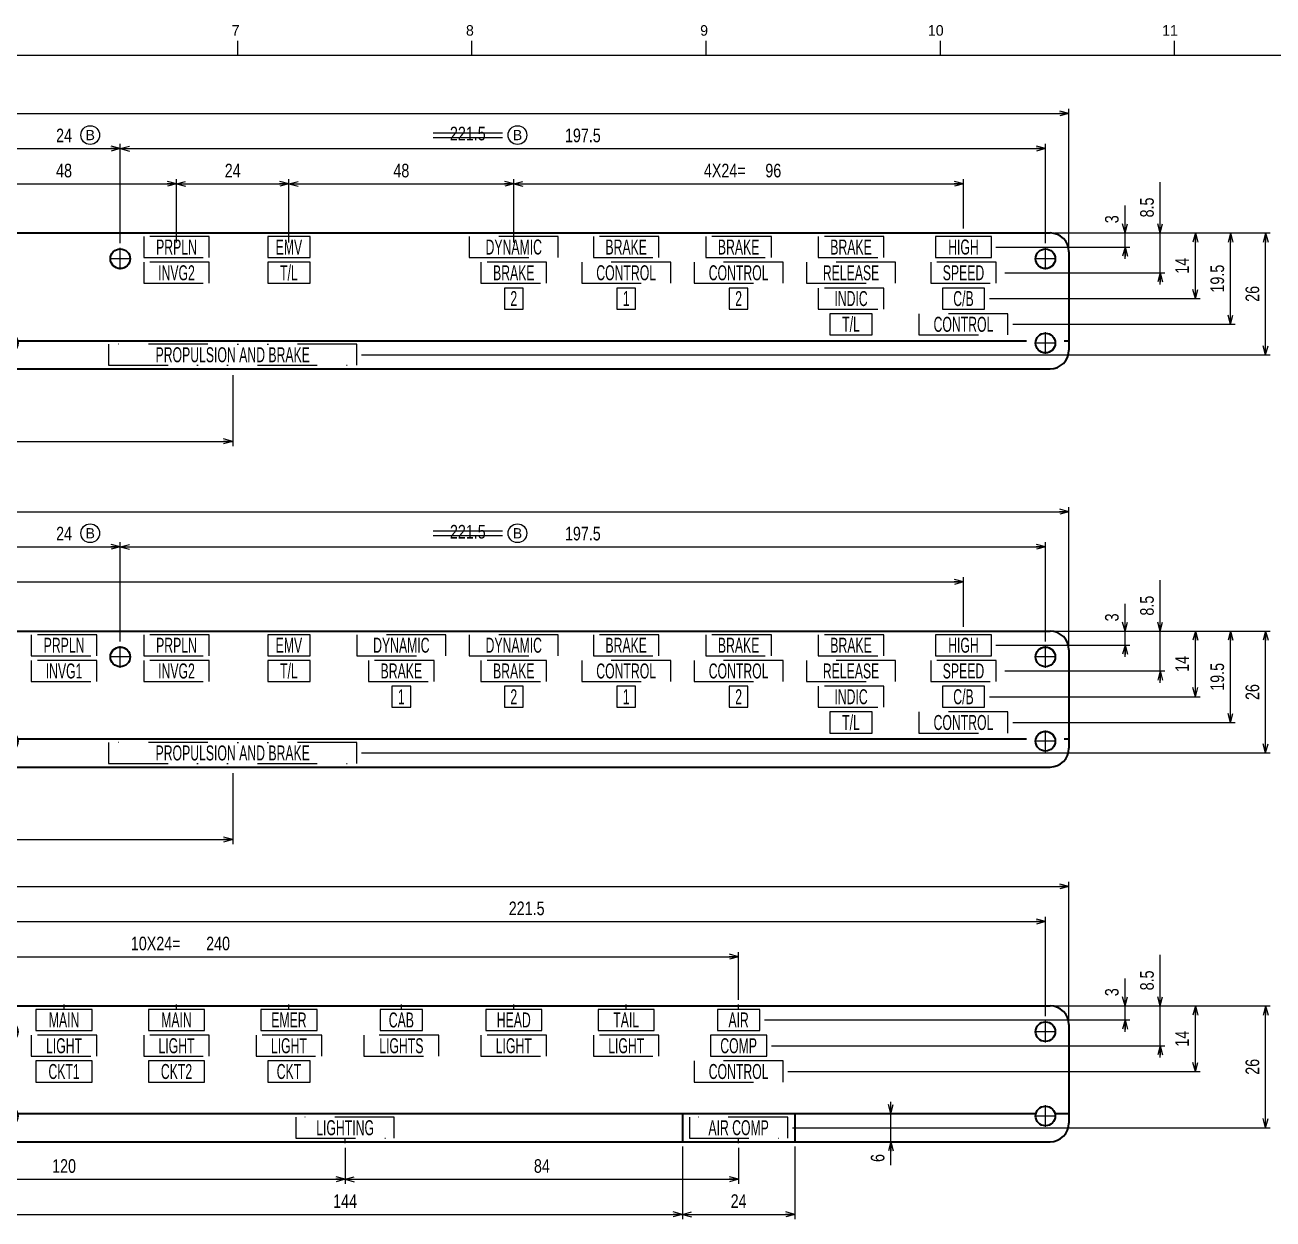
# Model space of a CAD drawing. Header units: millimetres. Extents: x 10 to 832, y 7 to 590.
# Drawn here: x 340.1 to 606.6, y 335.5 to 590.4 of the extents above; entities that cross this region are included whole.
import ezdxf
from ezdxf.enums import TextEntityAlignment as Align

# ---------------------------------------------------------------- set-up
doc = ezdxf.new("R2010")
doc.units = ezdxf.units.MM
doc.linetypes.add('DASHDOT', pattern=[25.3, 12.7, -6.3, 0, -6.3])
doc.linetypes.add('DIVIDE', pattern=[31.6, 12.7, -6.3, 0, -6.3, 0, -6.3])
for name, color, linetype in [('GR1_03', 7, 'Continuous'), ('GR1_05', 7, 'Continuous'), ('GR1_08', 7, 'Continuous'), ('GR1_16', 7, 'Continuous'), ('図面枠B6M', 7, 'Continuous')]:
    doc.layers.add(name, color=color, linetype=linetype)
doc.styles.add('HG丸ｺﾞｼｯｸM-PRO', font='')
doc.styles.get('HG丸ｺﾞｼｯｸM-PRO').set_extended_font_data('HG丸ｺﾞｼｯｸM-PRO')

# ---------------------------------------------------------------- blocks, each defined once
blk = doc.blocks.new('BLKF023')
at = {"layer": '図面枠B6M', "color": 4, "linetype": 'Continuous', "lineweight": 13}
for p, q in [((385.5, 587), (385.5, 584)), ((435.5, 587), (435.5, 584)), ((485.5, 587), (485.5, 584)), ((535.5, 587), (535.5, 584)), ((585.5, 587), (585.5, 584))]:
    blk.add_line(p, q, dxfattribs=at)
at = {"layer": '図面枠B6M', "color": 2, "linetype": 'Continuous', "lineweight": 25}
blk.add_line((35.5, 584), (831.5, 584), dxfattribs=at)
at = {"layer": '図面枠B6M', "color": 4, "linetype": 'Continuous', "lineweight": 13, "style": 'HG丸ｺﾞｼｯｸM-PRO', "width": 1.003994}
for s, height, p in [('7', 2.25, (384.29, 587.45)), ('8', 2.25, (434.29, 587.45)), ('9', 2.25, (484.29, 587.45)), ('10', 2.255, (532.9, 587.45)), ('11', 2.255, (582.9, 587.45))]:
    blk.add_text(s, height=height, dxfattribs=at).set_placement(p, align=Align.BOTTOM_LEFT)
blk = doc.blocks.new('BLKF030')
at = {"layer": 'GR1_08', "color": 3, "linetype": 'Continuous', "lineweight": 35}
for p, q in [((94, 381.01), (559, 381.01)), ((90, 377.01), (90, 356.01)), ((563, 377.01), (563, 356.01)), ((90, 358.01), (92.96, 358.01)), ((97.04, 358.01), (334.46, 358.01)), ((338.54, 358.01), (555.96, 358.01)), ((560.04, 358.01), (563, 358.01)), ((94, 352.01), (559, 352.01))]:
    blk.add_line(p, q, dxfattribs=at)
for centre in [(95, 375.51), (558, 375.51), (95, 357.51), (558, 357.51)]:
    blk.add_circle(centre, 2.1, dxfattribs=at)
for centre, start, end in [((94, 377.01), 90, 180), ((559, 377.01), 0, 90), ((94, 356.01), 180, 270), ((559, 356.01), 270, 0)]:
    blk.add_arc(centre, 4, start, end, dxfattribs=at)
blk = doc.blocks.new('BLKF029')
at = {"layer": 'GR1_08', "color": 3, "linetype": 'Continuous', "lineweight": 35}
for p, q in [((216.5, 358.01), (216.5, 352.01)), ((240.5, 358.01), (240.5, 352.01)), ((480.5, 358.01), (480.5, 352.01)), ((504.5, 358.01), (504.5, 352.01)), ((336.5, 355.41), (336.5, 352.01))]:
    blk.add_line(p, q, dxfattribs=at)
for centre in [(336.5, 375.51), (336.5, 357.51)]:
    blk.add_circle(centre, 2.1, dxfattribs=at)
blk.add_blockref('BLKF030', (0, 0), dxfattribs=at)
blk = doc.blocks.new('FXTIP_ARROW_E')
at = {"color": 0, "linetype": 'Continuous', "lineweight": -2}
for q in [(-1, 0), (-0.97, 0.26), (-0.97, -0.26)]:
    blk.add_line((0, 0), q, dxfattribs=at)
blk = doc.blocks.new('FXTIP_ARROW_S')
at = {"color": 0, "linetype": 'Continuous', "lineweight": -2}
for q in [(-1, 0), (-0.97, 0.26), (-0.97, -0.26)]:
    blk.add_line((0, 0), q, dxfattribs=at)
blk = doc.blocks.new('BLKF039')
at = {"layer": 'GR1_03', "color": 4, "linetype": 'DIVIDE', "lineweight": 13}
for p, q in [((474.5, 380.26), (462.5, 380.26)), ((462.5, 380.26), (462.5, 375.76)), ((474.5, 375.76), (474.5, 380.26)), ((462.5, 375.76), (474.5, 375.76))]:
    blk.add_line(p, q, dxfattribs=at)
blk = doc.blocks.new('BLKF040')
at = {"layer": 'GR1_03', "color": 4, "linetype": 'DIVIDE', "lineweight": 13}
for p, q in [((450.5, 380.26), (438.5, 380.26)), ((438.5, 380.26), (438.5, 375.76)), ((450.5, 375.76), (450.5, 380.26)), ((438.5, 375.76), (450.5, 375.76))]:
    blk.add_line(p, q, dxfattribs=at)
blk = doc.blocks.new('BLKF041')
at = {"layer": 'GR1_03', "color": 4, "linetype": 'DIVIDE', "lineweight": 13}
for p, q in [((497, 380.26), (488, 380.26)), ((488, 380.26), (488, 375.76)), ((497, 375.76), (497, 380.26)), ((488, 375.76), (497, 375.76))]:
    blk.add_line(p, q, dxfattribs=at)
blk = doc.blocks.new('BLKF045')
at = {"layer": 'GR1_03', "color": 4, "linetype": 'DIVIDE', "lineweight": 13}
for p, q in [((475.5, 374.76), (461.5, 374.76)), ((461.5, 374.76), (461.5, 370.26)), ((475.5, 370.26), (475.5, 374.76)), ((461.5, 370.26), (475.5, 370.26))]:
    blk.add_line(p, q, dxfattribs=at)
blk = doc.blocks.new('BLKF046')
at = {"layer": 'GR1_03', "color": 4, "linetype": 'DIVIDE', "lineweight": 13}
for p, q in [((451.5, 374.76), (437.5, 374.76)), ((437.5, 374.76), (437.5, 370.26)), ((451.5, 370.26), (451.5, 374.76)), ((437.5, 370.26), (451.5, 370.26))]:
    blk.add_line(p, q, dxfattribs=at)
blk = doc.blocks.new('BLKF047')
at = {"layer": 'GR1_03', "color": 4, "linetype": 'DIVIDE', "lineweight": 13}
for p, q in [((403.5, 374.76), (389.5, 374.76)), ((389.5, 374.76), (389.5, 370.26)), ((403.5, 370.26), (403.5, 374.76)), ((389.5, 370.26), (403.5, 370.26))]:
    blk.add_line(p, q, dxfattribs=at)
blk = doc.blocks.new('BLKF048')
at = {"layer": 'GR1_03', "color": 4, "linetype": 'DIVIDE', "lineweight": 13}
for p, q in [((355.5, 374.76), (341.5, 374.76)), ((341.5, 374.76), (341.5, 370.26)), ((355.5, 370.26), (355.5, 374.76)), ((341.5, 370.26), (355.5, 370.26))]:
    blk.add_line(p, q, dxfattribs=at)
blk = doc.blocks.new('BLKF055')
at = {"layer": 'GR1_03', "color": 4, "linetype": 'DIVIDE', "lineweight": 13}
for p, q in [((502, 369.26), (483, 369.26)), ((483, 369.26), (483, 364.76)), ((502, 364.76), (502, 369.26)), ((483, 364.76), (502, 364.76))]:
    blk.add_line(p, q, dxfattribs=at)
blk = doc.blocks.new('BLKF056')
at = {"layer": 'GR1_03', "color": 4, "linetype": 'DIVIDE', "lineweight": 13}
for p, q in [((498.5, 374.76), (486.5, 374.76)), ((486.5, 374.76), (486.5, 370.26)), ((498.5, 370.26), (498.5, 374.76)), ((486.5, 370.26), (498.5, 370.26))]:
    blk.add_line(p, q, dxfattribs=at)
blk = doc.blocks.new('BLKF057')
at = {"layer": 'GR1_03', "color": 4, "linetype": 'DIVIDE', "lineweight": 13}
for p, q in [((402.5, 380.26), (390.5, 380.26)), ((390.5, 380.26), (390.5, 375.76)), ((402.5, 375.76), (402.5, 380.26)), ((390.5, 375.76), (402.5, 375.76))]:
    blk.add_line(p, q, dxfattribs=at)
blk = doc.blocks.new('BLKF058')
at = {"layer": 'GR1_03', "color": 4, "linetype": 'DIVIDE', "lineweight": 13}
for p, q in [((378.5, 380.26), (366.5, 380.26)), ((366.5, 380.26), (366.5, 375.76)), ((378.5, 375.76), (378.5, 380.26)), ((366.5, 375.76), (378.5, 375.76))]:
    blk.add_line(p, q, dxfattribs=at)
blk = doc.blocks.new('BLKF059')
at = {"layer": 'GR1_03', "color": 4, "linetype": 'DIVIDE', "lineweight": 13}
for p, q in [((354.5, 380.26), (342.5, 380.26)), ((342.5, 380.26), (342.5, 375.76)), ((354.5, 375.76), (354.5, 380.26)), ((342.5, 375.76), (354.5, 375.76))]:
    blk.add_line(p, q, dxfattribs=at)
blk = doc.blocks.new('BLKF060')
at = {"layer": 'GR1_03', "color": 4, "linetype": 'DIVIDE', "lineweight": 13}
for p, q in [((354.5, 369.26), (342.5, 369.26)), ((342.5, 369.26), (342.5, 364.76)), ((354.5, 364.76), (354.5, 369.26)), ((342.5, 364.76), (354.5, 364.76))]:
    blk.add_line(p, q, dxfattribs=at)
blk = doc.blocks.new('BLKF061')
at = {"layer": 'GR1_03', "color": 4, "linetype": 'DIVIDE', "lineweight": 13}
for p, q in [((378.5, 369.26), (366.5, 369.26)), ((366.5, 369.26), (366.5, 364.76)), ((378.5, 364.76), (378.5, 369.26)), ((366.5, 364.76), (378.5, 364.76))]:
    blk.add_line(p, q, dxfattribs=at)
blk = doc.blocks.new('BLKF067')
at = {"layer": 'GR1_03', "color": 4, "linetype": 'DIVIDE', "lineweight": 13}
for p, q in [((401, 369.26), (392, 369.26)), ((392, 369.26), (392, 364.76)), ((401, 364.76), (401, 369.26)), ((392, 364.76), (401, 364.76))]:
    blk.add_line(p, q, dxfattribs=at)
blk = doc.blocks.new('BLKF068')
at = {"layer": 'GR1_03', "color": 4, "linetype": 'DIVIDE', "lineweight": 13}
for p, q in [((425, 380.26), (416, 380.26)), ((416, 380.26), (416, 375.76)), ((425, 375.76), (425, 380.26)), ((416, 375.76), (425, 375.76))]:
    blk.add_line(p, q, dxfattribs=at)
blk = doc.blocks.new('BLKF070')
at = {"layer": 'GR1_03', "color": 4, "linetype": 'DIVIDE', "lineweight": 13}
for p, q in [((428.5, 374.76), (412.5, 374.76)), ((412.5, 374.76), (412.5, 370.26)), ((428.5, 370.26), (428.5, 374.76)), ((412.5, 370.26), (428.5, 370.26))]:
    blk.add_line(p, q, dxfattribs=at)
blk = doc.blocks.new('BLKF073')
at = {"layer": 'GR1_03', "color": 4, "linetype": 'DIVIDE', "lineweight": 13}
for p, q in [((419, 357.26), (398, 357.26)), ((398, 357.26), (398, 352.76)), ((419, 352.76), (419, 357.26)), ((398, 352.76), (419, 352.76))]:
    blk.add_line(p, q, dxfattribs=at)
blk = doc.blocks.new('BLKF074')
at = {"layer": 'GR1_03', "color": 4, "linetype": 'DIVIDE', "lineweight": 13}
for p, q in [((503, 357.26), (482, 357.26)), ((482, 357.26), (482, 352.76)), ((503, 352.76), (503, 357.26)), ((482, 352.76), (503, 352.76))]:
    blk.add_line(p, q, dxfattribs=at)
blk = doc.blocks.new('BLKF191')
at = {"layer": 'GR1_08', "color": 3, "linetype": 'Continuous', "lineweight": 35}
for p, q in [((94, 461.01), (559, 461.01)), ((90, 457.01), (90, 436.01)), ((563, 457.01), (563, 436.01)), ((90, 438.01), (90.98, 438.01)), ((99.02, 438.01), (334.46, 438.01)), ((338.54, 438.01), (553.98, 438.01)), ((562.02, 438.01), (563, 438.01)), ((94, 432.01), (559, 432.01))]:
    blk.add_line(p, q, dxfattribs=at)
for centre in [(95, 455.51), (558, 455.51), (95, 437.51), (558, 437.51)]:
    blk.add_circle(centre, 2.1, dxfattribs=at)
for centre, start, end in [((94, 457.01), 90, 180), ((559, 457.01), 0, 90), ((94, 436.01), 180, 270), ((559, 436.01), 270, 0)]:
    blk.add_arc(centre, 4, start, end, dxfattribs=at)
blk = doc.blocks.new('BLKF190')
at = {"layer": 'GR1_08', "color": 3, "linetype": 'Continuous', "lineweight": 35}
blk.add_line((216.5, 438.01), (216.5, 432.01), dxfattribs=at)
for centre in [(360.5, 455.51), (336.5, 437.51)]:
    blk.add_circle(centre, 2.1, dxfattribs=at)
blk.add_blockref('BLKF191', (0, 0), dxfattribs=at)
blk = doc.blocks.new('BLKF189')
at = {"layer": 'GR1_08', "color": 3, "linetype": 'Continuous', "lineweight": 35}
blk.add_blockref('BLKF190', (0, 0), dxfattribs=at)
at = {"layer": 'GR1_08', "color": 3, "linetype": 'Continuous', "lineweight": 35, "style": 'HG丸ｺﾞｼｯｸM-PRO'}
for s, width, p in [('DOOR', 0.60989, (108.5, 458.01)), ('DOOR', 0.60989, (132.5, 458.01)), ('LOCAL CAR', 0.610005, (156.5, 458.01)), ('DOOR', 0.60989, (180.5, 458.01)), ('DOOR', 0.60989, (204.5, 458.01)), ('MASTER', 0.60993, (228.5, 458.01)), ('MASTER', 0.60993, (252.5, 458.01)), ('MASTER', 0.60993, (276.5, 458.01)), ('PRPLN', 0.610684, (300.5, 458.01)), ('PRPLN', 0.610684, (324.5, 458.01)), ('PRPLN', 0.610684, (348.5, 458.01)), ('PRPLN', 0.610684, (372.5, 458.01)), ('EMV', 0.609782, (396.5, 458.01)), ('DYNAMIC', 0.609896, (420.5, 458.01)), ('DYNAMIC', 0.609896, (444.5, 458.01)), ('BRAKE', 0.609842, (468.5, 458.01)), ('BRAKE', 0.609842, (492.5, 458.01)), ('BRAKE', 0.609842, (516.5, 458.01)), ('HIGH', 0.610734, (540.5, 458.01)), ('MOTORS', 0.609867, (108.5, 452.51)), ('MOTORS', 0.609867, (132.5, 452.51)), ('DOOR', 0.60989, (156.5, 452.51)), ('T/L', 0.611238, (180.5, 452.51)), ('FLT/GD', 0.611526, (204.5, 452.51)), ('CONTROL', 0.610162, (228.5, 452.51)), ('CONTROL', 0.610162, (252.5, 452.51)), ('CONTROL', 0.610162, (276.5, 452.51)), ('CONTROL', 0.610162, (300.5, 452.51)), ('CONTROL', 0.610162, (324.5, 452.51)), ('INVG1', 0.610189, (348.5, 452.51)), ('INVG2', 0.610189, (372.5, 452.51)), ('T/L', 0.611238, (396.5, 452.51)), ('BRAKE', 0.609842, (420.5, 452.51)), ('BRAKE', 0.609842, (444.5, 452.51)), ('CONTROL', 0.610162, (468.5, 452.51)), ('CONTROL', 0.610162, (492.5, 452.51)), ('RELEASE', 0.60989, (516.5, 452.51)), ('SPEED', 0.610658, (540.5, 452.51)), ('RS', 0.610797, (108.5, 447.01)), ('LS', 0.611972, (132.5, 447.01)), ('CONTROL', 0.610162, (156.5, 447.01)), ('CLOSED', 0.610702, (180.5, 447.01)), ('LIGHT', 0.610954, (204.5, 447.01)), ('1', 0.60898, (228.5, 447.01)), ('2', 0.60898, (252.5, 447.01)), ('3', 0.60898, (276.5, 447.01)), ('1', 0.60898, (300.5, 447.01)), ('2', 0.60898, (324.5, 447.01)), ('1', 0.60898, (420.5, 447.01)), ('2', 0.60898, (444.5, 447.01)), ('1', 0.60898, (468.5, 447.01)), ('2', 0.60898, (492.5, 447.01)), ('INDIC', 0.609857, (516.5, 447.01)), ('C/B', 0.611491, (540.5, 447.01)), ('T/L', 0.611238, (516.5, 441.51)), ('CONTROL', 0.610162, (540.5, 441.51)), ('DOORS-THIS CAR', 0.610235, (156.5, 435.01)), ('PROPULSION AND BRAKE', 0.610298, (384.5, 435.01))]:
    blk.add_text(s, height=3.2, dxfattribs=dict(at, width=width)).set_placement(p, align=Align.MIDDLE_CENTER)
blk = doc.blocks.new('BLKF201')
at = {"layer": 'GR1_03', "color": 4, "linetype": 'DIVIDE', "lineweight": 13}
for p, q in [((355.5, 454.76), (341.5, 454.76)), ((341.5, 454.76), (341.5, 450.26)), ((355.5, 450.26), (355.5, 454.76)), ((341.5, 450.26), (355.5, 450.26))]:
    blk.add_line(p, q, dxfattribs=at)
blk = doc.blocks.new('BLKF210')
at = {"layer": 'GR1_03', "color": 4, "linetype": 'DIVIDE', "lineweight": 13}
for p, q in [((379.5, 454.76), (365.5, 454.76)), ((365.5, 454.76), (365.5, 450.26)), ((379.5, 450.26), (379.5, 454.76)), ((365.5, 450.26), (379.5, 450.26))]:
    blk.add_line(p, q, dxfattribs=at)
blk = doc.blocks.new('BLKF211')
at = {"layer": 'GR1_03', "color": 4, "linetype": 'DIVIDE', "lineweight": 13}
for p, q in [((379.5, 460.26), (365.5, 460.26)), ((365.5, 460.26), (365.5, 455.76)), ((379.5, 455.76), (379.5, 460.26)), ((365.5, 455.76), (379.5, 455.76))]:
    blk.add_line(p, q, dxfattribs=at)
blk = doc.blocks.new('BLKF212')
at = {"layer": 'GR1_03', "color": 4, "linetype": 'DIVIDE', "lineweight": 13}
for p, q in [((355.5, 460.26), (341.5, 460.26)), ((341.5, 460.26), (341.5, 455.76)), ((355.5, 455.76), (355.5, 460.26)), ((341.5, 455.76), (355.5, 455.76))]:
    blk.add_line(p, q, dxfattribs=at)
blk = doc.blocks.new('BLKF216')
at = {"layer": 'GR1_03', "color": 4, "linetype": 'DIVIDE', "lineweight": 13}
for p, q in [((427.5, 454.76), (413.5, 454.76)), ((413.5, 454.76), (413.5, 450.26)), ((427.5, 450.26), (427.5, 454.76)), ((413.5, 450.26), (427.5, 450.26))]:
    blk.add_line(p, q, dxfattribs=at)
blk = doc.blocks.new('BLKF217')
at = {"layer": 'GR1_03', "color": 4, "linetype": 'DIVIDE', "lineweight": 13}
for p, q in [((451.5, 454.76), (437.5, 454.76)), ((437.5, 454.76), (437.5, 450.26)), ((451.5, 450.26), (451.5, 454.76)), ((437.5, 450.26), (451.5, 450.26))]:
    blk.add_line(p, q, dxfattribs=at)
blk = doc.blocks.new('BLKF218')
at = {"layer": 'GR1_03', "color": 4, "linetype": 'DIVIDE', "lineweight": 13}
for p, q in [((475.5, 460.26), (461.5, 460.26)), ((461.5, 460.26), (461.5, 455.76)), ((475.5, 455.76), (475.5, 460.26)), ((461.5, 455.76), (475.5, 455.76))]:
    blk.add_line(p, q, dxfattribs=at)
blk = doc.blocks.new('BLKF219')
at = {"layer": 'GR1_03', "color": 4, "linetype": 'DIVIDE', "lineweight": 13}
for p, q in [((499.5, 460.26), (485.5, 460.26)), ((485.5, 460.26), (485.5, 455.76)), ((499.5, 455.76), (499.5, 460.26)), ((485.5, 455.76), (499.5, 455.76))]:
    blk.add_line(p, q, dxfattribs=at)
blk = doc.blocks.new('BLKF220')
at = {"layer": 'GR1_03', "color": 4, "linetype": 'DIVIDE', "lineweight": 13}
for p, q in [((523.5, 460.26), (509.5, 460.26)), ((509.5, 460.26), (509.5, 455.76)), ((523.5, 455.76), (523.5, 460.26)), ((509.5, 455.76), (523.5, 455.76))]:
    blk.add_line(p, q, dxfattribs=at)
blk = doc.blocks.new('BLKF221')
at = {"layer": 'GR1_03', "color": 4, "linetype": 'DIVIDE', "lineweight": 13}
for p, q in [((523.5, 449.26), (509.5, 449.26)), ((509.5, 449.26), (509.5, 444.76)), ((523.5, 444.76), (523.5, 449.26)), ((509.5, 444.76), (523.5, 444.76))]:
    blk.add_line(p, q, dxfattribs=at)
blk = doc.blocks.new('BLKF222')
at = {"layer": 'GR1_03', "color": 4, "linetype": 'DIVIDE', "lineweight": 13}
for p, q in [((401, 460.26), (392, 460.26)), ((392, 460.26), (392, 455.76)), ((401, 455.76), (401, 460.26)), ((392, 455.76), (401, 455.76))]:
    blk.add_line(p, q, dxfattribs=at)
blk = doc.blocks.new('BLKF223')
at = {"layer": 'GR1_03', "color": 4, "linetype": 'DIVIDE', "lineweight": 13}
for p, q in [((401, 454.76), (392, 454.76)), ((392, 454.76), (392, 450.26)), ((401, 450.26), (401, 454.76)), ((392, 450.26), (401, 450.26))]:
    blk.add_line(p, q, dxfattribs=at)
blk = doc.blocks.new('BLKF224')
at = {"layer": 'GR1_03', "color": 4, "linetype": 'DIVIDE', "lineweight": 13}
for p, q in [((521, 443.76), (512, 443.76)), ((512, 443.76), (512, 439.26)), ((521, 439.26), (521, 443.76)), ((512, 439.26), (521, 439.26))]:
    blk.add_line(p, q, dxfattribs=at)
blk = doc.blocks.new('BLKF230')
at = {"layer": 'GR1_03', "color": 4, "linetype": 'DIVIDE', "lineweight": 13}
for p, q in [((430, 460.26), (411, 460.26)), ((411, 460.26), (411, 455.76)), ((430, 455.76), (430, 460.26)), ((411, 455.76), (430, 455.76))]:
    blk.add_line(p, q, dxfattribs=at)
blk = doc.blocks.new('BLKF231')
at = {"layer": 'GR1_03', "color": 4, "linetype": 'DIVIDE', "lineweight": 13}
for p, q in [((454, 460.26), (435, 460.26)), ((435, 460.26), (435, 455.76)), ((454, 455.76), (454, 460.26)), ((435, 455.76), (454, 455.76))]:
    blk.add_line(p, q, dxfattribs=at)
blk = doc.blocks.new('BLKF232')
at = {"layer": 'GR1_03', "color": 4, "linetype": 'DIVIDE', "lineweight": 13}
for p, q in [((478, 454.76), (459, 454.76)), ((459, 454.76), (459, 450.26)), ((478, 450.26), (478, 454.76)), ((459, 450.26), (478, 450.26))]:
    blk.add_line(p, q, dxfattribs=at)
blk = doc.blocks.new('BLKF233')
at = {"layer": 'GR1_03', "color": 4, "linetype": 'DIVIDE', "lineweight": 13}
for p, q in [((502, 454.76), (483, 454.76)), ((483, 454.76), (483, 450.26)), ((502, 450.26), (502, 454.76)), ((483, 450.26), (502, 450.26))]:
    blk.add_line(p, q, dxfattribs=at)
blk = doc.blocks.new('BLKF234')
at = {"layer": 'GR1_03', "color": 4, "linetype": 'DIVIDE', "lineweight": 13}
for p, q in [((526, 454.76), (507, 454.76)), ((507, 454.76), (507, 450.26)), ((526, 450.26), (526, 454.76)), ((507, 450.26), (526, 450.26))]:
    blk.add_line(p, q, dxfattribs=at)
blk = doc.blocks.new('BLKF240')
at = {"layer": 'GR1_03', "color": 4, "linetype": 'DIVIDE', "lineweight": 13}
for p, q in [((422.5, 449.26), (418.5, 449.26)), ((418.5, 449.26), (418.5, 444.76)), ((422.5, 444.76), (422.5, 449.26)), ((418.5, 444.76), (422.5, 444.76))]:
    blk.add_line(p, q, dxfattribs=at)
blk = doc.blocks.new('BLKF241')
at = {"layer": 'GR1_03', "color": 4, "linetype": 'DIVIDE', "lineweight": 13}
for p, q in [((446.5, 449.26), (442.5, 449.26)), ((442.5, 449.26), (442.5, 444.76)), ((446.5, 444.76), (446.5, 449.26)), ((442.5, 444.76), (446.5, 444.76))]:
    blk.add_line(p, q, dxfattribs=at)
blk = doc.blocks.new('BLKF242')
at = {"layer": 'GR1_03', "color": 4, "linetype": 'DIVIDE', "lineweight": 13}
for p, q in [((470.5, 449.26), (466.5, 449.26)), ((466.5, 449.26), (466.5, 444.76)), ((470.5, 444.76), (470.5, 449.26)), ((466.5, 444.76), (470.5, 444.76))]:
    blk.add_line(p, q, dxfattribs=at)
blk = doc.blocks.new('BLKF243')
at = {"layer": 'GR1_03', "color": 4, "linetype": 'DIVIDE', "lineweight": 13}
for p, q in [((494.5, 449.26), (490.5, 449.26)), ((490.5, 449.26), (490.5, 444.76)), ((494.5, 444.76), (494.5, 449.26)), ((490.5, 444.76), (494.5, 444.76))]:
    blk.add_line(p, q, dxfattribs=at)
blk = doc.blocks.new('BLKF245')
at = {"layer": 'GR1_03', "color": 4, "linetype": 'DIVIDE', "lineweight": 13}
for p, q in [((411, 437.26), (358, 437.26)), ((358, 437.26), (358, 432.76)), ((411, 432.76), (411, 437.26)), ((358, 432.76), (411, 432.76))]:
    blk.add_line(p, q, dxfattribs=at)
blk = doc.blocks.new('BLKF246')
at = {"layer": 'GR1_03', "color": 4, "linetype": 'DIVIDE', "lineweight": 13}
for p, q in [((547.5, 454.76), (533.5, 454.76)), ((533.5, 454.76), (533.5, 450.26)), ((547.5, 450.26), (547.5, 454.76)), ((533.5, 450.26), (547.5, 450.26))]:
    blk.add_line(p, q, dxfattribs=at)
blk = doc.blocks.new('BLKF247')
at = {"layer": 'GR1_03', "color": 4, "linetype": 'DIVIDE', "lineweight": 13}
for p, q in [((545, 449.26), (536, 449.26)), ((536, 449.26), (536, 444.76)), ((545, 444.76), (545, 449.26)), ((536, 444.76), (545, 444.76))]:
    blk.add_line(p, q, dxfattribs=at)
blk = doc.blocks.new('BLKF248')
at = {"layer": 'GR1_03', "color": 4, "linetype": 'DIVIDE', "lineweight": 13}
for p, q in [((546.5, 460.26), (534.5, 460.26)), ((534.5, 460.26), (534.5, 455.76)), ((546.5, 455.76), (546.5, 460.26)), ((534.5, 455.76), (546.5, 455.76))]:
    blk.add_line(p, q, dxfattribs=at)
blk = doc.blocks.new('BLKF249')
at = {"layer": 'GR1_03', "color": 4, "linetype": 'DIVIDE', "lineweight": 13}
for p, q in [((550, 443.76), (531, 443.76)), ((531, 443.76), (531, 439.26)), ((550, 439.26), (550, 443.76)), ((531, 439.26), (550, 439.26))]:
    blk.add_line(p, q, dxfattribs=at)
blk = doc.blocks.new('BLKF251')
at = {"layer": 'GR1_08', "color": 3, "linetype": 'Continuous', "lineweight": 35}
for p, q in [((94, 546.01), (559, 546.01)), ((90, 542.01), (90, 521.01)), ((563, 542.01), (563, 521.01)), ((90, 523.01), (90.98, 523.01)), ((99.02, 523.01), (334.46, 523.01)), ((338.54, 523.01), (553.98, 523.01)), ((562.02, 523.01), (563, 523.01)), ((94, 517.01), (559, 517.01))]:
    blk.add_line(p, q, dxfattribs=at)
for centre in [(95, 540.51), (558, 540.51), (95, 522.51), (558, 522.51)]:
    blk.add_circle(centre, 2.1, dxfattribs=at)
for centre, start, end in [((94, 542.01), 90, 180), ((559, 542.01), 0, 90), ((94, 521.01), 180, 270), ((559, 521.01), 270, 0)]:
    blk.add_arc(centre, 4, start, end, dxfattribs=at)
blk = doc.blocks.new('BLKF250')
at = {"layer": 'GR1_08', "color": 3, "linetype": 'Continuous', "lineweight": 35}
blk.add_line((216.5, 523.01), (216.5, 517.01), dxfattribs=at)
for centre in [(360.5, 540.51), (336.5, 522.51)]:
    blk.add_circle(centre, 2.1, dxfattribs=at)
blk.add_blockref('BLKF251', (0, 0), dxfattribs=at)
blk = doc.blocks.new('BLKF269')
at = {"layer": 'GR1_03', "color": 4, "linetype": 'DIVIDE', "lineweight": 13}
for p, q in [((379.5, 539.76), (365.5, 539.76)), ((365.5, 539.76), (365.5, 535.26)), ((379.5, 535.26), (379.5, 539.76)), ((365.5, 535.26), (379.5, 535.26))]:
    blk.add_line(p, q, dxfattribs=at)
blk = doc.blocks.new('BLKF270')
at = {"layer": 'GR1_03', "color": 4, "linetype": 'DIVIDE', "lineweight": 13}
for p, q in [((379.5, 545.26), (365.5, 545.26)), ((365.5, 545.26), (365.5, 540.76)), ((379.5, 540.76), (379.5, 545.26)), ((365.5, 540.76), (379.5, 540.76))]:
    blk.add_line(p, q, dxfattribs=at)
blk = doc.blocks.new('BLKF273')
at = {"layer": 'GR1_03', "color": 4, "linetype": 'DIVIDE', "lineweight": 13}
for p, q in [((451.5, 539.76), (437.5, 539.76)), ((437.5, 539.76), (437.5, 535.26)), ((451.5, 535.26), (451.5, 539.76)), ((437.5, 535.26), (451.5, 535.26))]:
    blk.add_line(p, q, dxfattribs=at)
blk = doc.blocks.new('BLKF274')
at = {"layer": 'GR1_03', "color": 4, "linetype": 'DIVIDE', "lineweight": 13}
for p, q in [((475.5, 545.26), (461.5, 545.26)), ((461.5, 545.26), (461.5, 540.76)), ((475.5, 540.76), (475.5, 545.26)), ((461.5, 540.76), (475.5, 540.76))]:
    blk.add_line(p, q, dxfattribs=at)
blk = doc.blocks.new('BLKF275')
at = {"layer": 'GR1_03', "color": 4, "linetype": 'DIVIDE', "lineweight": 13}
for p, q in [((499.5, 545.26), (485.5, 545.26)), ((485.5, 545.26), (485.5, 540.76)), ((499.5, 540.76), (499.5, 545.26)), ((485.5, 540.76), (499.5, 540.76))]:
    blk.add_line(p, q, dxfattribs=at)
blk = doc.blocks.new('BLKF276')
at = {"layer": 'GR1_03', "color": 4, "linetype": 'DIVIDE', "lineweight": 13}
for p, q in [((523.5, 545.26), (509.5, 545.26)), ((509.5, 545.26), (509.5, 540.76)), ((523.5, 540.76), (523.5, 545.26)), ((509.5, 540.76), (523.5, 540.76))]:
    blk.add_line(p, q, dxfattribs=at)
blk = doc.blocks.new('BLKF277')
at = {"layer": 'GR1_03', "color": 4, "linetype": 'DIVIDE', "lineweight": 13}
for p, q in [((523.5, 534.26), (509.5, 534.26)), ((509.5, 534.26), (509.5, 529.76)), ((523.5, 529.76), (523.5, 534.26)), ((509.5, 529.76), (523.5, 529.76))]:
    blk.add_line(p, q, dxfattribs=at)
blk = doc.blocks.new('BLKF278')
at = {"layer": 'GR1_03', "color": 4, "linetype": 'DIVIDE', "lineweight": 13}
for p, q in [((401, 545.26), (392, 545.26)), ((392, 545.26), (392, 540.76)), ((401, 540.76), (401, 545.26)), ((392, 540.76), (401, 540.76))]:
    blk.add_line(p, q, dxfattribs=at)
blk = doc.blocks.new('BLKF279')
at = {"layer": 'GR1_03', "color": 4, "linetype": 'DIVIDE', "lineweight": 13}
for p, q in [((401, 539.76), (392, 539.76)), ((392, 539.76), (392, 535.26)), ((401, 535.26), (401, 539.76)), ((392, 535.26), (401, 535.26))]:
    blk.add_line(p, q, dxfattribs=at)
blk = doc.blocks.new('BLKF280')
at = {"layer": 'GR1_03', "color": 4, "linetype": 'DIVIDE', "lineweight": 13}
for p, q in [((521, 528.76), (512, 528.76)), ((512, 528.76), (512, 524.26)), ((521, 524.26), (521, 528.76)), ((512, 524.26), (521, 524.26))]:
    blk.add_line(p, q, dxfattribs=at)
blk = doc.blocks.new('BLKF285')
at = {"layer": 'GR1_03', "color": 4, "linetype": 'DIVIDE', "lineweight": 13}
for p, q in [((454, 545.26), (435, 545.26)), ((435, 545.26), (435, 540.76)), ((454, 540.76), (454, 545.26)), ((435, 540.76), (454, 540.76))]:
    blk.add_line(p, q, dxfattribs=at)
blk = doc.blocks.new('BLKF286')
at = {"layer": 'GR1_03', "color": 4, "linetype": 'DIVIDE', "lineweight": 13}
for p, q in [((478, 539.76), (459, 539.76)), ((459, 539.76), (459, 535.26)), ((478, 535.26), (478, 539.76)), ((459, 535.26), (478, 535.26))]:
    blk.add_line(p, q, dxfattribs=at)
blk = doc.blocks.new('BLKF287')
at = {"layer": 'GR1_03', "color": 4, "linetype": 'DIVIDE', "lineweight": 13}
for p, q in [((502, 539.76), (483, 539.76)), ((483, 539.76), (483, 535.26)), ((502, 535.26), (502, 539.76)), ((483, 535.26), (502, 535.26))]:
    blk.add_line(p, q, dxfattribs=at)
blk = doc.blocks.new('BLKF288')
at = {"layer": 'GR1_03', "color": 4, "linetype": 'DIVIDE', "lineweight": 13}
for p, q in [((526, 539.76), (507, 539.76)), ((507, 539.76), (507, 535.26)), ((526, 535.26), (526, 539.76)), ((507, 535.26), (526, 535.26))]:
    blk.add_line(p, q, dxfattribs=at)
blk = doc.blocks.new('BLKF293')
at = {"layer": 'GR1_03', "color": 4, "linetype": 'DIVIDE', "lineweight": 13}
for p, q in [((446.5, 534.26), (442.5, 534.26)), ((442.5, 534.26), (442.5, 529.76)), ((446.5, 529.76), (446.5, 534.26)), ((442.5, 529.76), (446.5, 529.76))]:
    blk.add_line(p, q, dxfattribs=at)
blk = doc.blocks.new('BLKF294')
at = {"layer": 'GR1_03', "color": 4, "linetype": 'DIVIDE', "lineweight": 13}
for p, q in [((470.5, 534.26), (466.5, 534.26)), ((466.5, 534.26), (466.5, 529.76)), ((470.5, 529.76), (470.5, 534.26)), ((466.5, 529.76), (470.5, 529.76))]:
    blk.add_line(p, q, dxfattribs=at)
blk = doc.blocks.new('BLKF295')
at = {"layer": 'GR1_03', "color": 4, "linetype": 'DIVIDE', "lineweight": 13}
for p, q in [((494.5, 534.26), (490.5, 534.26)), ((490.5, 534.26), (490.5, 529.76)), ((494.5, 529.76), (494.5, 534.26)), ((490.5, 529.76), (494.5, 529.76))]:
    blk.add_line(p, q, dxfattribs=at)
blk = doc.blocks.new('BLKF297')
at = {"layer": 'GR1_03', "color": 4, "linetype": 'DIVIDE', "lineweight": 13}
for p, q in [((411, 522.26), (358, 522.26)), ((358, 522.26), (358, 517.76)), ((411, 517.76), (411, 522.26)), ((358, 517.76), (411, 517.76))]:
    blk.add_line(p, q, dxfattribs=at)
blk = doc.blocks.new('BLKF298')
at = {"layer": 'GR1_03', "color": 4, "linetype": 'DIVIDE', "lineweight": 13}
for p, q in [((547.5, 539.76), (533.5, 539.76)), ((533.5, 539.76), (533.5, 535.26)), ((547.5, 535.26), (547.5, 539.76)), ((533.5, 535.26), (547.5, 535.26))]:
    blk.add_line(p, q, dxfattribs=at)
blk = doc.blocks.new('BLKF299')
at = {"layer": 'GR1_03', "color": 4, "linetype": 'DIVIDE', "lineweight": 13}
for p, q in [((545, 534.26), (536, 534.26)), ((536, 534.26), (536, 529.76)), ((545, 529.76), (545, 534.26)), ((536, 529.76), (545, 529.76))]:
    blk.add_line(p, q, dxfattribs=at)
blk = doc.blocks.new('BLKF300')
at = {"layer": 'GR1_03', "color": 4, "linetype": 'DIVIDE', "lineweight": 13}
for p, q in [((546.5, 545.26), (534.5, 545.26)), ((534.5, 545.26), (534.5, 540.76)), ((546.5, 540.76), (546.5, 545.26)), ((534.5, 540.76), (546.5, 540.76))]:
    blk.add_line(p, q, dxfattribs=at)
blk = doc.blocks.new('BLKF301')
at = {"layer": 'GR1_03', "color": 4, "linetype": 'DIVIDE', "lineweight": 13}
for p, q in [((550, 528.76), (531, 528.76)), ((531, 528.76), (531, 524.26)), ((550, 524.26), (550, 528.76)), ((531, 524.26), (550, 524.26))]:
    blk.add_line(p, q, dxfattribs=at)
blk = doc.blocks.new('BLKF318')
at = {"layer": 'GR1_05', "color": 4, "linetype": 'Continuous', "lineweight": 13}
blk.add_circle((445.29, 566.91), 2, dxfattribs=at)
at = {"layer": 'GR1_05', "color": 4, "linetype": 'Continuous', "lineweight": 13, "style": 'HG丸ｺﾞｼｯｸM-PRO', "width": 1.04272}
blk.add_text('B', height=2.18, dxfattribs=at).set_placement((445.29, 566.91), align=Align.MIDDLE_CENTER)
blk = doc.blocks.new('BLKF319')
at = {"layer": 'GR1_05', "color": 4, "linetype": 'Continuous', "lineweight": 13}
blk.add_circle((354.08, 566.91), 2, dxfattribs=at)
at = {"layer": 'GR1_05', "color": 4, "linetype": 'Continuous', "lineweight": 13, "style": 'HG丸ｺﾞｼｯｸM-PRO', "width": 1.04272}
blk.add_text('B', height=2.18, dxfattribs=at).set_placement((354.08, 566.91), align=Align.MIDDLE_CENTER)
blk = doc.blocks.new('BLKF320')
at = {"layer": 'GR1_05', "color": 4, "linetype": 'Continuous', "lineweight": 13}
blk.add_circle((445.29, 481.91), 2, dxfattribs=at)
at = {"layer": 'GR1_05', "color": 4, "linetype": 'Continuous', "lineweight": 13, "style": 'HG丸ｺﾞｼｯｸM-PRO', "width": 1.04272}
blk.add_text('B', height=2.18, dxfattribs=at).set_placement((445.29, 481.91), align=Align.MIDDLE_CENTER)
blk = doc.blocks.new('BLKF321')
at = {"layer": 'GR1_05', "color": 4, "linetype": 'Continuous', "lineweight": 13}
blk.add_circle((354.08, 481.91), 2, dxfattribs=at)
at = {"layer": 'GR1_05', "color": 4, "linetype": 'Continuous', "lineweight": 13, "style": 'HG丸ｺﾞｼｯｸM-PRO', "width": 1.04272}
blk.add_text('B', height=2.18, dxfattribs=at).set_placement((354.08, 481.91), align=Align.MIDDLE_CENTER)
blk = doc.blocks.new('BLKF374')
at = {"layer": 'GR1_03', "color": 4, "linetype": 'DIVIDE', "lineweight": 13}
for p, q in [((379.5, 374.76), (365.5, 374.76)), ((365.5, 374.76), (365.5, 370.26)), ((379.5, 370.26), (379.5, 374.76)), ((365.5, 370.26), (379.5, 370.26))]:
    blk.add_line(p, q, dxfattribs=at)

msp = doc.modelspace()

# ---------------------------------------------------------------- linework, layer by layer
at = {"layer": 'GR1_05', "color": 4, "linetype": 'Continuous', "lineweight": 13}
for p, q in [((427.29, 567.41), (442.09, 567.41)), ((427.29, 566.41), (442.09, 566.41)), ((427.29, 482.41), (442.09, 482.41)), ((427.29, 481.41), (442.09, 481.41))]:
    msp.add_line(p, q, dxfattribs=at)
at = {"layer": 'GR1_08', "color": 4, "linetype": 'DASHDOT', "lineweight": 13}
for p, q in [((360.5, 538.21), (360.5, 542.81)), ((558, 538.21), (558, 542.81)), ((362.8, 540.51), (358.2, 540.51)), ((560.3, 540.51), (555.7, 540.51)), ((560.3, 522.51), (555.7, 522.51)), ((558, 520.21), (558, 524.81)), ((360.5, 453.21), (360.5, 457.81)), ((558, 453.21), (558, 457.81)), ((362.8, 455.51), (358.2, 455.51)), ((560.3, 455.51), (555.7, 455.51)), ((558, 435.21), (558, 439.81)), ((560.3, 437.51), (555.7, 437.51)), ((348.5, 380.26), (348.5, 381.34)), ((372.5, 380.26), (372.5, 381.34)), ((396.5, 380.26), (396.5, 381.34)), ((420.5, 380.26), (420.5, 381.34)), ((444.5, 380.26), (444.5, 381.34)), ((468.5, 380.26), (468.5, 381.34)), ((492.5, 380.26), (492.5, 381.34)), ((558, 373.21), (558, 377.81)), ((560.3, 375.51), (555.7, 375.51)), ((558, 355.21), (558, 359.81)), ((560.3, 357.51), (555.7, 357.51)), ((408.5, 351.69), (408.5, 352.76)), ((492.5, 351.69), (492.5, 352.76))]:
    msp.add_line(p, q, dxfattribs=at)
at = {"layer": 'GR1_16', "color": 4, "linetype": 'Continuous', "lineweight": 13}
for p, q in [((90, 571.51), (563, 571.51)), ((563, 543.01), (563, 572.51)), ((360.5, 543.81), (360.5, 565.01)), ((558, 543.81), (558, 565.01)), ((336.5, 564.01), (360.5, 564.01)), ((360.5, 564.01), (558, 564.01)), ((372.5, 544.01), (372.5, 557.51)), ((396.5, 544.01), (396.5, 557.51)), ((444.5, 544.01), (444.5, 557.51)), ((540.5, 546.93), (540.5, 557.51)), ((582.5, 546.01), (582.5, 556.89)), ((324.5, 556.51), (372.5, 556.51)), ((372.5, 556.51), (396.5, 556.51)), ((396.5, 556.51), (444.5, 556.51)), ((444.5, 556.51), (540.5, 556.51)), ((575, 546.01), (575, 551.86)), ((560, 546.01), (576, 546.01)), ((560, 546.01), (583.5, 546.01)), ((560, 546.01), (591, 546.01)), ((560, 546.01), (598.5, 546.01)), ((560, 546.01), (606, 546.01)), ((575, 543.01), (575, 546.01)), ((582.5, 537.51), (582.5, 546.01)), ((590, 532.01), (590, 546.01)), ((597.5, 526.51), (597.5, 546.01)), ((605, 520.01), (605, 546.01)), ((547.4, 543.01), (576, 543.01)), ((575, 540.51), (575, 543.01)), ((549.36, 537.51), (583.5, 537.51)), ((582.5, 535.01), (582.5, 537.51)), ((546.07, 532.01), (591, 532.01)), ((551.03, 526.51), (598.5, 526.51)), ((412, 520.01), (606, 520.01)), ((384.5, 515.69), (384.5, 500.51)), ((156.5, 501.51), (384.5, 501.51)), ((90, 486.51), (563, 486.51)), ((563, 458.01), (563, 487.51)), ((360.5, 458.81), (360.5, 480.01)), ((558, 458.81), (558, 480.01)), ((336.5, 479.01), (360.5, 479.01)), ((360.5, 479.01), (558, 479.01)), ((540.5, 461.93), (540.5, 472.51)), ((582.5, 461.01), (582.5, 471.89)), ((108.5, 471.51), (540.5, 471.51)), ((575, 461.01), (575, 466.86)), ((560, 461.01), (606, 461.01)), ((560, 461.01), (576, 461.01)), ((560, 461.01), (583.5, 461.01)), ((560, 461.01), (591, 461.01)), ((560, 461.01), (598.5, 461.01)), ((575, 458.01), (575, 461.01)), ((582.5, 452.51), (582.5, 461.01)), ((590, 447.01), (590, 461.01)), ((597.5, 441.51), (597.5, 461.01)), ((605, 435.01), (605, 461.01)), ((547.4, 458.01), (576, 458.01)), ((575, 455.51), (575, 458.01)), ((549.36, 452.51), (583.5, 452.51)), ((582.5, 450.01), (582.5, 452.51)), ((546.07, 447.01), (591, 447.01)), ((551.03, 441.51), (598.5, 441.51)), ((412, 435.01), (606, 435.01)), ((384.5, 430.69), (384.5, 415.51)), ((156.5, 416.51), (384.5, 416.51)), ((90, 406.51), (563, 406.51)), ((563, 378.01), (563, 407.51)), ((558, 378.81), (558, 400.01)), ((336.5, 399.01), (558, 399.01)), ((492.5, 382.34), (492.5, 392.51)), ((582.5, 381.01), (582.5, 391.89)), ((252.5, 391.51), (492.5, 391.51)), ((575, 381.01), (575, 386.86)), ((560, 381.01), (576, 381.01)), ((560, 381.01), (583.5, 381.01)), ((560, 381.01), (591, 381.01)), ((560, 381.01), (606, 381.01)), ((575, 378.01), (575, 381.01)), ((582.5, 372.51), (582.5, 381.01)), ((590, 367.01), (590, 381.01)), ((605, 355.01), (605, 381.01)), ((498, 378.01), (576, 378.01)), ((575, 375.51), (575, 378.01)), ((499.5, 372.51), (583.5, 372.51)), ((582.5, 370.01), (582.5, 372.51)), ((503, 367.01), (591, 367.01)), ((525, 358.01), (525, 360.51)), ((525, 352.01), (525, 358.01)), ((504, 355.01), (606, 355.01)), ((525, 347.05), (525, 352.01)), ((408.5, 350.69), (408.5, 343.01)), ((480.5, 351.01), (480.5, 335.51)), ((492.5, 350.69), (492.5, 343.01)), ((504.5, 351.01), (504.5, 335.51)), ((288.5, 344.01), (408.5, 344.01)), ((408.5, 344.01), (492.5, 344.01)), ((336.5, 336.51), (480.5, 336.51)), ((480.5, 336.51), (504.5, 336.51))]:
    msp.add_line(p, q, dxfattribs=at)

# ---------------------------------------------------------------- block references
at = {"layer": 'GR1_03', "color": 4, "linetype": 'DIVIDE', "lineweight": 13}
for name in ['BLKF270', 'BLKF278', 'BLKF285', 'BLKF274', 'BLKF275', 'BLKF276', 'BLKF300', 'BLKF269', 'BLKF279', 'BLKF273', 'BLKF286', 'BLKF287', 'BLKF288', 'BLKF298', 'BLKF293', 'BLKF294', 'BLKF295', 'BLKF277', 'BLKF299', 'BLKF280', 'BLKF301', 'BLKF297', 'BLKF212', 'BLKF211', 'BLKF222', 'BLKF230', 'BLKF231', 'BLKF218', 'BLKF219', 'BLKF220', 'BLKF248', 'BLKF201', 'BLKF210', 'BLKF223', 'BLKF216', 'BLKF217', 'BLKF232', 'BLKF233', 'BLKF234', 'BLKF246', 'BLKF240', 'BLKF241', 'BLKF242', 'BLKF243', 'BLKF221', 'BLKF247', 'BLKF224', 'BLKF249', 'BLKF245', 'BLKF059', 'BLKF058', 'BLKF057', 'BLKF068', 'BLKF040', 'BLKF039', 'BLKF041', 'BLKF048', 'BLKF374', 'BLKF047', 'BLKF070', 'BLKF046', 'BLKF045', 'BLKF056', 'BLKF060', 'BLKF061', 'BLKF067', 'BLKF055', 'BLKF073', 'BLKF074']:
    msp.add_blockref(name, (0, 0), dxfattribs=at)
at = {"layer": 'GR1_05', "color": 4, "linetype": 'Continuous', "lineweight": 13}
for name in ['BLKF319', 'BLKF318', 'BLKF321', 'BLKF320']:
    msp.add_blockref(name, (0, 0), dxfattribs=at)
at = {"layer": 'GR1_08', "color": 3, "linetype": 'Continuous', "lineweight": 35}
for name in ['BLKF250', 'BLKF189', 'BLKF029']:
    msp.add_blockref(name, (0, 0), dxfattribs=at)
at = {"layer": 'GR1_16', "color": 4, "linetype": 'Continuous', "lineweight": 13, "xscale": 2, "yscale": 2}
for name, p, rotation in [('FXTIP_ARROW_E', (563, 571.51), 360), ('FXTIP_ARROW_E', (360.5, 564.01), 360), ('FXTIP_ARROW_S', (360.5, 564.01), 180), ('FXTIP_ARROW_E', (558, 564.01), 360), ('FXTIP_ARROW_E', (372.5, 556.51), 360), ('FXTIP_ARROW_S', (372.5, 556.51), 180), ('FXTIP_ARROW_E', (396.5, 556.51), 360), ('FXTIP_ARROW_S', (396.5, 556.51), 180), ('FXTIP_ARROW_E', (444.5, 556.51), 360), ('FXTIP_ARROW_S', (444.5, 556.51), 180), ('FXTIP_ARROW_E', (540.5, 556.51), 360), ('FXTIP_ARROW_S', (575, 546.01), 270), ('FXTIP_ARROW_S', (582.5, 546.01), 270), ('FXTIP_ARROW_E', (590, 546.01), 90), ('FXTIP_ARROW_E', (597.5, 546.01), 90), ('FXTIP_ARROW_E', (605, 546.01), 90), ('FXTIP_ARROW_E', (575, 543.01), 90), ('FXTIP_ARROW_E', (582.5, 537.51), 90), ('FXTIP_ARROW_S', (590, 532.01), 270), ('FXTIP_ARROW_S', (597.5, 526.51), 270), ('FXTIP_ARROW_S', (605, 520.01), 270), ('FXTIP_ARROW_E', (384.5, 501.51), 360), ('FXTIP_ARROW_E', (563, 486.51), 360), ('FXTIP_ARROW_E', (360.5, 479.01), 360), ('FXTIP_ARROW_S', (360.5, 479.01), 180), ('FXTIP_ARROW_E', (558, 479.01), 360), ('FXTIP_ARROW_E', (540.5, 471.51), 360), ('FXTIP_ARROW_S', (575, 461.01), 270), ('FXTIP_ARROW_S', (582.5, 461.01), 270), ('FXTIP_ARROW_E', (590, 461.01), 90), ('FXTIP_ARROW_E', (597.5, 461.01), 90), ('FXTIP_ARROW_E', (605, 461.01), 90), ('FXTIP_ARROW_E', (575, 458.01), 90), ('FXTIP_ARROW_E', (582.5, 452.51), 90), ('FXTIP_ARROW_S', (590, 447.01), 270), ('FXTIP_ARROW_S', (597.5, 441.51), 270), ('FXTIP_ARROW_S', (605, 435.01), 270), ('FXTIP_ARROW_E', (384.5, 416.51), 360), ('FXTIP_ARROW_E', (563, 406.51), 360), ('FXTIP_ARROW_E', (558, 399.01), 360), ('FXTIP_ARROW_E', (492.5, 391.51), 360), ('FXTIP_ARROW_S', (575, 381.01), 270), ('FXTIP_ARROW_S', (582.5, 381.01), 270), ('FXTIP_ARROW_E', (590, 381.01), 90), ('FXTIP_ARROW_E', (605, 381.01), 90), ('FXTIP_ARROW_E', (575, 378.01), 90), ('FXTIP_ARROW_E', (582.5, 372.51), 90), ('FXTIP_ARROW_S', (590, 367.01), 270), ('FXTIP_ARROW_S', (525, 358.01), 270), ('FXTIP_ARROW_S', (605, 355.01), 270), ('FXTIP_ARROW_E', (525, 352.01), 90), ('FXTIP_ARROW_E', (408.5, 344.01), 360), ('FXTIP_ARROW_S', (408.5, 344.01), 180), ('FXTIP_ARROW_E', (492.5, 344.01), 360), ('FXTIP_ARROW_E', (480.5, 336.51), 360), ('FXTIP_ARROW_S', (480.5, 336.51), 180), ('FXTIP_ARROW_E', (504.5, 336.51), 360)]:
    msp.add_blockref(name, p, dxfattribs=dict(at, rotation=rotation))
at = {"layer": '図面枠B6M', "color": 4, "linetype": 'Continuous', "lineweight": 13}
msp.add_blockref('BLKF023', (0, 0), dxfattribs=at)

# ---------------------------------------------------------------- texts
at = {"layer": 'GR1_05', "color": 3, "linetype": 'Continuous', "lineweight": 35, "style": 'HG丸ｺﾞｼｯｸM-PRO', "width": 0.7847}
for p in [(434.69, 564.91), (434.69, 479.91)]:
    msp.add_text('221.5', height=2.909, rotation=0, dxfattribs=at).set_placement(p, align=Align.BOTTOM_CENTER)
at = {"layer": 'GR1_08', "color": 3, "linetype": 'Continuous', "lineweight": 35, "style": 'HG丸ｺﾞｼｯｸM-PRO'}
for s, width, p in [('PRPLN', 0.610684, (372.5, 543.01)), ('EMV', 0.609782, (396.5, 543.01)), ('DYNAMIC', 0.609896, (444.5, 543.01)), ('BRAKE', 0.609842, (468.5, 543.01)), ('BRAKE', 0.609842, (492.5, 543.01)), ('BRAKE', 0.609842, (516.5, 543.01)), ('HIGH', 0.610734, (540.5, 543.01)), ('INVG2', 0.610189, (372.5, 537.51)), ('T/L', 0.611238, (396.5, 537.51)), ('BRAKE', 0.609842, (444.5, 537.51)), ('CONTROL', 0.610162, (468.5, 537.51)), ('CONTROL', 0.610162, (492.5, 537.51)), ('RELEASE', 0.60989, (516.5, 537.51)), ('SPEED', 0.610658, (540.5, 537.51)), ('2', 0.60898, (444.5, 532.01)), ('1', 0.60898, (468.5, 532.01)), ('2', 0.60898, (492.5, 532.01)), ('INDIC', 0.609857, (516.5, 532.01)), ('C/B', 0.611491, (540.5, 532.01)), ('T/L', 0.611238, (516.5, 526.51)), ('CONTROL', 0.610162, (540.5, 526.51)), ('PROPULSION AND BRAKE', 0.610298, (384.5, 520.01)), ('MAIN', 0.609108, (348.5, 378.01)), ('MAIN', 0.609108, (372.5, 378.01)), ('EMER', 0.60941, (396.5, 378.01)), ('CAB', 0.610667, (420.5, 378.01)), ('HEAD', 0.610381, (444.5, 378.01)), ('TAIL', 0.609618, (468.5, 378.01)), ('AIR', 0.608136, (492.5, 378.01)), ('LIGHT', 0.610954, (348.5, 372.51)), ('LIGHT', 0.610954, (372.5, 372.51)), ('LIGHT', 0.610954, (396.5, 372.51)), ('LIGHTS', 0.611126, (420.5, 372.51)), ('LIGHT', 0.610954, (444.5, 372.51)), ('LIGHT', 0.610954, (468.5, 372.51)), ('COMP', 0.60961, (492.5, 372.51)), ('CKT1', 0.609627, (348.5, 367.01)), ('CKT2', 0.609627, (372.5, 367.01)), ('CKT', 0.609834, (396.5, 367.01)), ('CONTROL', 0.610162, (492.5, 367.01)), ('LIGHTING', 0.610789, (408.5, 355.01)), ('AIR COMP', 0.609345, (492.5, 355.01))]:
    msp.add_text(s, height=3.2, dxfattribs=dict(at, width=width)).set_placement(p, align=Align.MIDDLE_CENTER)
at = {"layer": 'GR1_16', "color": 3, "linetype": 'Continuous', "lineweight": 35, "style": 'HG丸ｺﾞｼｯｸM-PRO'}
for s, height, rotation, width, p in [('24', 2.909, 0, 0.784542, (348.5, 564.51)), ('197.5', 2.909, 0, 0.7847, (459.25, 564.51)), ('48', 2.909, 0, 0.784542, (348.5, 557.01)), ('24', 2.909, 0, 0.784542, (384.5, 557.01)), ('48', 2.909, 0, 0.784542, (420.5, 557.01)), ('4X24=', 2.909, 0, 0.78375, (489.54, 557.01)), ('96', 2.909, 0, 0.784542, (499.9, 557.01)), ('8.5', 2.909, 90, 0.784839, (582, 551.45)), ('3', 2.91, 90, 0.784542, (574.5, 548.94)), ('14', 2.909, 90, 0.784542, (589.5, 539.01)), ('19.5', 2.909, 90, 0.784749, (597, 536.26)), ('26', 2.909, 90, 0.784542, (604.5, 533.01)), ('24', 2.909, 0, 0.784542, (348.5, 479.51)), ('197.5', 2.909, 0, 0.7847, (459.25, 479.51)), ('8.5', 2.909, 90, 0.784839, (582, 466.45)), ('3', 2.91, 90, 0.784542, (574.5, 463.94)), ('14', 2.909, 90, 0.784542, (589.5, 454.01)), ('19.5', 2.909, 90, 0.784749, (597, 451.26)), ('26', 2.909, 90, 0.784542, (604.5, 448.01)), ('221.5', 2.909, 0, 0.7847, (447.25, 399.51)), ('10X24=', 2.909, 0, 0.783889, (368.06, 392.01)), ('240', 2.909, 0, 0.784542, (381.38, 392.01)), ('8.5', 2.909, 90, 0.784839, (582, 386.45)), ('3', 2.91, 90, 0.784542, (574.5, 383.94)), ('14', 2.909, 90, 0.784542, (589.5, 374.01)), ('26', 2.909, 90, 0.784542, (604.5, 368.01)), ('6', 2.91, 90, 0.784542, (524.5, 348.54)), ('120', 2.909, 0, 0.784542, (348.5, 344.51)), ('84', 2.909, 0, 0.784542, (450.5, 344.51)), ('144', 2.909, 0, 0.784542, (408.5, 337.01)), ('24', 2.909, 0, 0.784542, (492.5, 337.01))]:
    msp.add_text(s, height=height, rotation=rotation, dxfattribs=dict(at, width=width)).set_placement(p, align=Align.BOTTOM_CENTER)

doc.saveas('drawing.dxf')
